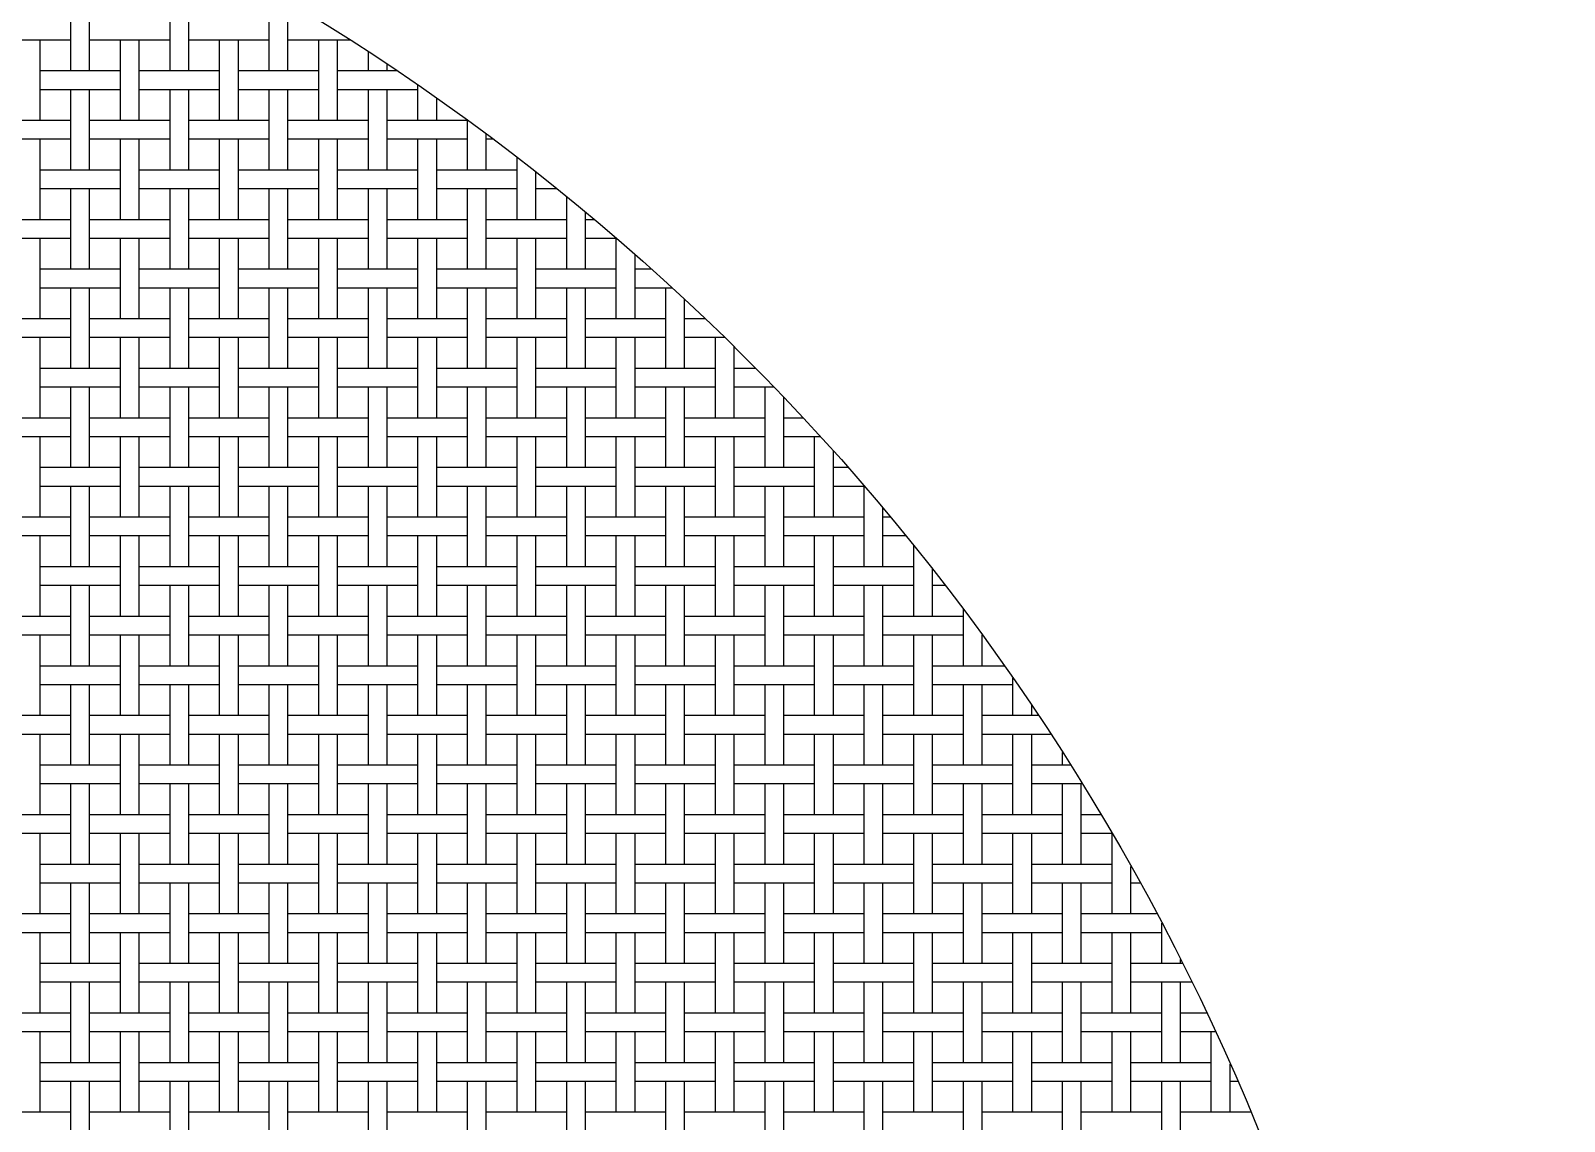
# Model space of a CAD drawing. Extents: x 0.5 to 85.8, y 0 to 73.
# Drawn here: x 39.96 to 49.78, y 51.74 to 58.72 of the extents above; entities that cross this region are included whole.
import ezdxf

# ---------------------------------------------------------------- set-up
doc = ezdxf.new("R2010")
doc.units = 0
doc.layers.get('0').update_dxf_attribs({"linetype": 'CONTINUOUS'})

msp = doc.modelspace()

# ---------------------------------------------------------------- linework, layer by layer
at = {"color": 7, "linetype": 'CONTINUOUS'}
for p, q in [((40.2147, 58.4678), (40.2147, 58.9828)), ((40.3347, 58.4678), (40.3347, 58.9828)), ((40.8497, 58.4678), (40.8497, 58.9828)), ((40.9697, 58.4678), (40.9697, 58.9828)), ((41.4847, 58.4678), (41.4847, 58.9828)), ((41.6047, 58.4678), (41.6047, 58.9101)), ((39.6997, 58.6653), (40.2147, 58.6653)), ((40.0172, 58.1503), (40.0172, 58.6653)), ((40.3347, 58.6653), (40.8497, 58.6653)), ((40.5322, 58.1503), (40.5322, 58.6653)), ((40.6522, 58.1503), (40.6522, 58.6653)), ((40.9697, 58.6653), (41.4847, 58.6653)), ((41.1672, 58.1503), (41.1672, 58.6653)), ((41.2872, 58.1503), (41.2872, 58.6653)), ((41.6047, 58.6653), (42.0013, 58.6653)), ((41.8022, 58.1503), (41.8022, 58.6653)), ((41.9222, 58.1503), (41.9222, 58.6653)), ((42.1197, 58.4678), (42.1197, 58.5888)), ((40.0172, 58.4678), (40.5322, 58.4678)), ((40.6522, 58.4678), (41.1672, 58.4678)), ((41.2872, 58.4678), (41.8022, 58.4678)), ((41.9222, 58.4678), (42.3023, 58.4678)), ((42.2397, 58.4678), (42.2397, 58.5098)), ((40.0172, 58.3478), (40.5322, 58.3478)), ((40.2147, 57.8328), (40.2147, 58.3478)), ((40.3347, 57.8328), (40.3347, 58.3478)), ((40.6522, 58.3478), (41.1672, 58.3478)), ((40.8497, 57.8328), (40.8497, 58.3478)), ((40.9697, 57.8328), (40.9697, 58.3478)), ((41.2872, 58.3478), (41.8022, 58.3478)), ((41.4847, 57.8328), (41.4847, 58.3478)), ((41.6047, 57.8328), (41.6047, 58.3478)), ((41.9222, 58.3478), (42.4372, 58.3478)), ((42.1197, 57.8328), (42.1197, 58.3478)), ((42.2397, 57.8328), (42.2397, 58.3478)), ((42.4372, 58.1503), (42.4372, 58.3759)), ((42.5572, 58.1503), (42.5572, 58.2924)), ((39.6997, 58.1503), (40.2147, 58.1503)), ((40.3347, 58.1503), (40.8497, 58.1503)), ((40.9697, 58.1503), (41.4847, 58.1503)), ((41.6047, 58.1503), (42.1197, 58.1503)), ((42.2397, 58.1503), (42.7547, 58.1503)), ((42.7547, 57.8328), (42.7547, 58.151)), ((42.8747, 57.8328), (42.8747, 58.0627)), ((39.6997, 58.0303), (40.2147, 58.0303)), ((40.0172, 57.5153), (40.0172, 58.0303)), ((40.3347, 58.0303), (40.8497, 58.0303)), ((40.5322, 57.5153), (40.5322, 58.0303)), ((40.6522, 57.5153), (40.6522, 58.0303)), ((40.9697, 58.0303), (41.4847, 58.0303)), ((41.1672, 57.5153), (41.1672, 58.0303)), ((41.2872, 57.5153), (41.2872, 58.0303)), ((41.6047, 58.0303), (42.1197, 58.0303)), ((41.8022, 57.5153), (41.8022, 58.0303)), ((41.9222, 57.5153), (41.9222, 58.0303)), ((42.2397, 58.0303), (42.7547, 58.0303)), ((42.4372, 57.5153), (42.4372, 58.0303)), ((42.5572, 57.5153), (42.5572, 58.0303)), ((42.8747, 58.0303), (42.9181, 58.0303)), ((43.0722, 57.5153), (43.0722, 57.9133)), ((40.0172, 57.8328), (40.5322, 57.8328)), ((40.6522, 57.8328), (41.1672, 57.8328)), ((41.2872, 57.8328), (41.8022, 57.8328)), ((41.9222, 57.8328), (42.4372, 57.8328)), ((42.5572, 57.8328), (43.0722, 57.8328)), ((43.1922, 57.5153), (43.1922, 57.82)), ((40.0172, 57.7128), (40.5322, 57.7128)), ((40.2147, 57.1978), (40.2147, 57.7128)), ((40.3347, 57.1978), (40.3347, 57.7128)), ((40.6522, 57.7128), (41.1672, 57.7128)), ((40.8497, 57.1978), (40.8497, 57.7128)), ((40.9697, 57.1978), (40.9697, 57.7128)), ((41.2872, 57.7128), (41.8022, 57.7128)), ((41.4847, 57.1978), (41.4847, 57.7128)), ((41.6047, 57.1978), (41.6047, 57.7128)), ((41.9222, 57.7128), (42.4372, 57.7128)), ((42.1197, 57.1978), (42.1197, 57.7128)), ((42.2397, 57.1978), (42.2397, 57.7128)), ((42.5572, 57.7128), (43.0722, 57.7128)), ((42.7547, 57.1978), (42.7547, 57.7128)), ((42.8747, 57.1978), (42.8747, 57.7128)), ((43.1922, 57.7128), (43.327, 57.7128)), ((43.3897, 57.1978), (43.3897, 57.6621)), ((43.5097, 57.1978), (43.5097, 57.5634)), ((39.6997, 57.5153), (40.2147, 57.5153)), ((40.3347, 57.5153), (40.8497, 57.5153)), ((40.9697, 57.5153), (41.4847, 57.5153)), ((41.6047, 57.5153), (42.1197, 57.5153)), ((42.2397, 57.5153), (42.7547, 57.5153)), ((42.8747, 57.5153), (43.3897, 57.5153)), ((43.5097, 57.5153), (43.5673, 57.5153)), ((39.6997, 57.3953), (40.2147, 57.3953)), ((40.0172, 56.8803), (40.0172, 57.3953)), ((40.3347, 57.3953), (40.8497, 57.3953)), ((40.5322, 56.8803), (40.5322, 57.3953)), ((40.6522, 56.8803), (40.6522, 57.3953)), ((40.9697, 57.3953), (41.4847, 57.3953)), ((41.1672, 56.8803), (41.1672, 57.3953)), ((41.2872, 56.8803), (41.2872, 57.3953)), ((41.6047, 57.3953), (42.1197, 57.3953)), ((41.8022, 56.8803), (41.8022, 57.3953)), ((41.9222, 56.8803), (41.9222, 57.3953)), ((42.2397, 57.3953), (42.7547, 57.3953)), ((42.4372, 56.8803), (42.4372, 57.3953)), ((42.5572, 56.8803), (42.5572, 57.3953)), ((42.8747, 57.3953), (43.3897, 57.3953)), ((43.0722, 56.8803), (43.0722, 57.3953)), ((43.1922, 56.8803), (43.1922, 57.3953)), ((43.5097, 57.3953), (43.7085, 57.3953)), ((43.7072, 56.8803), (43.7072, 57.3953)), ((43.8272, 56.8803), (43.8272, 57.2921)), ((40.0172, 57.1978), (40.5322, 57.1978)), ((40.6522, 57.1978), (41.1672, 57.1978)), ((41.2872, 57.1978), (41.8022, 57.1978)), ((41.9222, 57.1978), (42.4372, 57.1978)), ((42.5572, 57.1978), (43.0722, 57.1978)), ((43.1922, 57.1978), (43.7072, 57.1978)), ((43.8272, 57.1978), (43.9335, 57.1978)), ((40.0172, 57.0778), (40.5322, 57.0778)), ((40.2147, 56.5628), (40.2147, 57.0778)), ((40.3347, 56.5628), (40.3347, 57.0778)), ((40.6522, 57.0778), (41.1672, 57.0778)), ((40.8497, 56.5628), (40.8497, 57.0778)), ((40.9697, 56.5628), (40.9697, 57.0778)), ((41.2872, 57.0778), (41.8022, 57.0778)), ((41.4847, 56.5628), (41.4847, 57.0778)), ((41.6047, 56.5628), (41.6047, 57.0778)), ((41.9222, 57.0778), (42.4372, 57.0778)), ((42.1197, 56.5628), (42.1197, 57.0778)), ((42.2397, 56.5628), (42.2397, 57.0778)), ((42.5572, 57.0778), (43.0722, 57.0778)), ((42.7547, 56.5628), (42.7547, 57.0778)), ((42.8747, 56.5628), (42.8747, 57.0778)), ((43.1922, 57.0778), (43.7072, 57.0778)), ((43.3897, 56.5628), (43.3897, 57.0778)), ((43.5097, 56.5628), (43.5097, 57.0778)), ((43.8272, 57.0778), (44.0658, 57.0778)), ((44.0247, 56.5628), (44.0247, 57.0778)), ((44.1447, 56.5628), (44.1447, 57.0049)), ((39.6997, 56.8803), (40.2147, 56.8803)), ((40.3347, 56.8803), (40.8497, 56.8803)), ((40.9697, 56.8803), (41.4847, 56.8803)), ((41.6047, 56.8803), (42.1197, 56.8803)), ((42.2397, 56.8803), (42.7547, 56.8803)), ((42.8747, 56.8803), (43.3897, 56.8803)), ((43.5097, 56.8803), (44.0247, 56.8803)), ((44.1447, 56.8803), (44.277, 56.8803)), ((39.6997, 56.7603), (40.2147, 56.7603)), ((40.0172, 56.2453), (40.0172, 56.7603)), ((40.3347, 56.7603), (40.8497, 56.7603)), ((40.5322, 56.2453), (40.5322, 56.7603)), ((40.6522, 56.2453), (40.6522, 56.7603)), ((40.9697, 56.7603), (41.4847, 56.7603)), ((41.1672, 56.2453), (41.1672, 56.7603)), ((41.2872, 56.2453), (41.2872, 56.7603)), ((41.6047, 56.7603), (42.1197, 56.7603)), ((41.8022, 56.2453), (41.8022, 56.7603)), ((41.9222, 56.2453), (41.9222, 56.7603)), ((42.2397, 56.7603), (42.7547, 56.7603)), ((42.4372, 56.2453), (42.4372, 56.7603)), ((42.5572, 56.2453), (42.5572, 56.7603)), ((42.8747, 56.7603), (43.3897, 56.7603)), ((43.0722, 56.2453), (43.0722, 56.7603)), ((43.1922, 56.2453), (43.1922, 56.7603)), ((43.5097, 56.7603), (44.0247, 56.7603)), ((43.7072, 56.2453), (43.7072, 56.7603)), ((43.8272, 56.2453), (43.8272, 56.7603)), ((44.1447, 56.7603), (44.4014, 56.7603)), ((44.3422, 56.2453), (44.3422, 56.7603)), ((44.4622, 56.2453), (44.4622, 56.7006)), ((40.0172, 56.5628), (40.5322, 56.5628)), ((40.6522, 56.5628), (41.1672, 56.5628)), ((41.2872, 56.5628), (41.8022, 56.5628)), ((41.9222, 56.5628), (42.4372, 56.5628)), ((42.5572, 56.5628), (43.0722, 56.5628)), ((43.1922, 56.5628), (43.7072, 56.5628)), ((43.8272, 56.5628), (44.3422, 56.5628)), ((44.4622, 56.5628), (44.6, 56.5628)), ((40.0172, 56.4428), (40.5322, 56.4428)), ((40.2147, 55.9278), (40.2147, 56.4428)), ((40.3347, 55.9278), (40.3347, 56.4428)), ((40.6522, 56.4428), (41.1672, 56.4428)), ((40.8497, 55.9278), (40.8497, 56.4428)), ((40.9697, 55.9278), (40.9697, 56.4428)), ((41.2872, 56.4428), (41.8022, 56.4428)), ((41.4847, 55.9278), (41.4847, 56.4428)), ((41.6047, 55.9278), (41.6047, 56.4428)), ((41.9222, 56.4428), (42.4372, 56.4428)), ((42.1197, 55.9278), (42.1197, 56.4428)), ((42.2397, 55.9278), (42.2397, 56.4428)), ((42.5572, 56.4428), (43.0722, 56.4428)), ((42.7547, 55.9278), (42.7547, 56.4428)), ((42.8747, 55.9278), (42.8747, 56.4428)), ((43.1922, 56.4428), (43.7072, 56.4428)), ((43.3897, 55.9278), (43.3897, 56.4428)), ((43.5097, 55.9278), (43.5097, 56.4428)), ((43.8272, 56.4428), (44.3422, 56.4428)), ((44.0247, 55.9278), (44.0247, 56.4428)), ((44.1447, 55.9278), (44.1447, 56.4428)), ((44.4622, 56.4428), (44.7171, 56.4428)), ((44.6597, 55.9278), (44.6597, 56.4428)), ((44.7797, 55.9278), (44.7797, 56.3776)), ((39.6997, 56.2453), (40.2147, 56.2453)), ((40.3347, 56.2453), (40.8497, 56.2453)), ((40.9697, 56.2453), (41.4847, 56.2453)), ((41.6047, 56.2453), (42.1197, 56.2453)), ((42.2397, 56.2453), (42.7547, 56.2453)), ((42.8747, 56.2453), (43.3897, 56.2453)), ((43.5097, 56.2453), (44.0247, 56.2453)), ((44.1447, 56.2453), (44.6597, 56.2453)), ((44.7797, 56.2453), (44.9043, 56.2453)), ((39.6997, 56.1253), (40.2147, 56.1253)), ((40.0172, 55.6103), (40.0172, 56.1253)), ((40.3347, 56.1253), (40.8497, 56.1253)), ((40.5322, 55.6103), (40.5322, 56.1253)), ((40.6522, 55.6103), (40.6522, 56.1253)), ((40.9697, 56.1253), (41.4847, 56.1253)), ((41.1672, 55.6103), (41.1672, 56.1253)), ((41.2872, 55.6103), (41.2872, 56.1253)), ((41.6047, 56.1253), (42.1197, 56.1253)), ((41.8022, 55.6103), (41.8022, 56.1253)), ((41.9222, 55.6103), (41.9222, 56.1253)), ((42.2397, 56.1253), (42.7547, 56.1253)), ((42.4372, 55.6103), (42.4372, 56.1253)), ((42.5572, 55.6103), (42.5572, 56.1253)), ((42.8747, 56.1253), (43.3897, 56.1253)), ((43.0722, 55.6103), (43.0722, 56.1253)), ((43.1922, 55.6103), (43.1922, 56.1253)), ((43.5097, 56.1253), (44.0247, 56.1253)), ((43.7072, 55.6103), (43.7072, 56.1253)), ((43.8272, 55.6103), (43.8272, 56.1253)), ((44.1447, 56.1253), (44.6597, 56.1253)), ((44.3422, 55.6103), (44.3422, 56.1253)), ((44.4622, 55.6103), (44.4622, 56.1253)), ((44.7797, 56.1253), (45.0148, 56.1253)), ((44.9772, 55.6103), (44.9772, 56.1253)), ((45.0972, 55.6103), (45.0972, 56.0341)), ((40.0172, 55.9278), (40.5322, 55.9278)), ((40.6522, 55.9278), (41.1672, 55.9278)), ((41.2872, 55.9278), (41.8022, 55.9278)), ((41.9222, 55.9278), (42.4372, 55.9278)), ((42.5572, 55.9278), (43.0722, 55.9278)), ((43.1922, 55.9278), (43.7072, 55.9278)), ((43.8272, 55.9278), (44.3422, 55.9278)), ((44.4622, 55.9278), (44.9772, 55.9278)), ((45.0972, 55.9278), (45.1915, 55.9278)), ((40.0172, 55.8078), (40.5322, 55.8078)), ((40.2147, 55.2928), (40.2147, 55.8078)), ((40.3347, 55.2928), (40.3347, 55.8078)), ((40.6522, 55.8078), (41.1672, 55.8078)), ((40.8497, 55.2928), (40.8497, 55.8078)), ((40.9697, 55.2928), (40.9697, 55.8078)), ((41.2872, 55.8078), (41.8022, 55.8078)), ((41.4847, 55.2928), (41.4847, 55.8078)), ((41.6047, 55.2928), (41.6047, 55.8078)), ((41.9222, 55.8078), (42.4372, 55.8078)), ((42.1197, 55.2928), (42.1197, 55.8078)), ((42.2397, 55.2928), (42.2397, 55.8078)), ((42.5572, 55.8078), (43.0722, 55.8078)), ((42.7547, 55.2928), (42.7547, 55.8078)), ((42.8747, 55.2928), (42.8747, 55.8078)), ((43.1922, 55.8078), (43.7072, 55.8078)), ((43.3897, 55.2928), (43.3897, 55.8078)), ((43.5097, 55.2928), (43.5097, 55.8078)), ((43.8272, 55.8078), (44.3422, 55.8078)), ((44.0247, 55.2928), (44.0247, 55.8078)), ((44.1447, 55.2928), (44.1447, 55.8078)), ((44.4622, 55.8078), (44.9772, 55.8078)), ((44.6597, 55.2928), (44.6597, 55.8078)), ((44.7797, 55.2928), (44.7797, 55.8078)), ((45.0972, 55.8078), (45.2959, 55.8078)), ((45.2947, 55.2928), (45.2947, 55.8078)), ((39.6997, 55.6103), (40.2147, 55.6103)), ((40.3347, 55.6103), (40.8497, 55.6103)), ((40.9697, 55.6103), (41.4847, 55.6103)), ((41.6047, 55.6103), (42.1197, 55.6103)), ((42.2397, 55.6103), (42.7547, 55.6103)), ((42.8747, 55.6103), (43.3897, 55.6103)), ((43.5097, 55.6103), (44.0247, 55.6103)), ((44.1447, 55.6103), (44.6597, 55.6103)), ((44.7797, 55.6103), (45.2947, 55.6103)), ((45.4147, 55.2928), (45.4147, 55.6679)), ((45.4147, 55.6103), (45.4628, 55.6103)), ((39.6997, 55.4903), (40.2147, 55.4903)), ((40.0172, 54.9753), (40.0172, 55.4903)), ((40.3347, 55.4903), (40.8497, 55.4903)), ((40.5322, 54.9753), (40.5322, 55.4903)), ((40.6522, 54.9753), (40.6522, 55.4903)), ((40.9697, 55.4903), (41.4847, 55.4903)), ((41.1672, 54.9753), (41.1672, 55.4903)), ((41.2872, 54.9753), (41.2872, 55.4903)), ((41.6047, 55.4903), (42.1197, 55.4903)), ((41.8022, 54.9753), (41.8022, 55.4903)), ((41.9222, 54.9753), (41.9222, 55.4903)), ((42.2397, 55.4903), (42.7547, 55.4903)), ((42.4372, 54.9753), (42.4372, 55.4903)), ((42.5572, 54.9753), (42.5572, 55.4903)), ((42.8747, 55.4903), (43.3897, 55.4903)), ((43.0722, 54.9753), (43.0722, 55.4903)), ((43.1922, 54.9753), (43.1922, 55.4903)), ((43.5097, 55.4903), (44.0247, 55.4903)), ((43.7072, 54.9753), (43.7072, 55.4903)), ((43.8272, 54.9753), (43.8272, 55.4903)), ((44.1447, 55.4903), (44.6597, 55.4903)), ((44.3422, 54.9753), (44.3422, 55.4903)), ((44.4622, 54.9753), (44.4622, 55.4903)), ((44.7797, 55.4903), (45.2947, 55.4903)), ((44.9772, 54.9753), (44.9772, 55.4903)), ((45.0972, 54.9753), (45.0972, 55.4903)), ((45.4147, 55.4903), (45.5615, 55.4903)), ((45.6122, 54.9753), (45.6122, 55.4276)), ((40.0172, 55.2928), (40.5322, 55.2928)), ((40.6522, 55.2928), (41.1672, 55.2928)), ((41.2872, 55.2928), (41.8022, 55.2928)), ((41.9222, 55.2928), (42.4372, 55.2928)), ((42.5572, 55.2928), (43.0722, 55.2928)), ((43.1922, 55.2928), (43.7072, 55.2928)), ((43.8272, 55.2928), (44.3422, 55.2928)), ((44.4622, 55.2928), (44.9772, 55.2928)), ((45.0972, 55.2928), (45.6122, 55.2928)), ((45.7322, 54.9753), (45.7322, 55.2764)), ((40.0172, 55.1728), (40.5322, 55.1728)), ((40.2147, 54.6578), (40.2147, 55.1728)), ((40.3347, 54.6578), (40.3347, 55.1728)), ((40.6522, 55.1728), (41.1672, 55.1728)), ((40.8497, 54.6578), (40.8497, 55.1728)), ((40.9697, 54.6578), (40.9697, 55.1728)), ((41.2872, 55.1728), (41.8022, 55.1728)), ((41.4847, 54.6578), (41.4847, 55.1728)), ((41.6047, 54.6578), (41.6047, 55.1728)), ((41.9222, 55.1728), (42.4372, 55.1728)), ((42.1197, 54.6578), (42.1197, 55.1728)), ((42.2397, 54.6578), (42.2397, 55.1728)), ((42.5572, 55.1728), (43.0722, 55.1728)), ((42.7547, 54.6578), (42.7547, 55.1728)), ((42.8747, 54.6578), (42.8747, 55.1728)), ((43.1922, 55.1728), (43.7072, 55.1728)), ((43.3897, 54.6578), (43.3897, 55.1728)), ((43.5097, 54.6578), (43.5097, 55.1728)), ((43.8272, 55.1728), (44.3422, 55.1728)), ((44.0247, 54.6578), (44.0247, 55.1728)), ((44.1447, 54.6578), (44.1447, 55.1728)), ((44.4622, 55.1728), (44.9772, 55.1728)), ((44.6597, 54.6578), (44.6597, 55.1728)), ((44.7797, 54.6578), (44.7797, 55.1728)), ((45.0972, 55.1728), (45.6122, 55.1728)), ((45.2947, 54.6578), (45.2947, 55.1728)), ((45.4147, 54.6578), (45.4147, 55.1728)), ((45.7322, 55.1728), (45.8127, 55.1728)), ((45.9297, 54.6578), (45.9297, 55.0187)), ((39.6997, 54.9753), (40.2147, 54.9753)), ((40.3347, 54.9753), (40.8497, 54.9753)), ((40.9697, 54.9753), (41.4847, 54.9753)), ((41.6047, 54.9753), (42.1197, 54.9753)), ((42.2397, 54.9753), (42.7547, 54.9753)), ((42.8747, 54.9753), (43.3897, 54.9753)), ((43.5097, 54.9753), (44.0247, 54.9753)), ((44.1447, 54.9753), (44.6597, 54.9753)), ((44.7797, 54.9753), (45.2947, 54.9753)), ((45.4147, 54.9753), (45.9297, 54.9753)), ((39.6997, 54.8553), (40.2147, 54.8553)), ((40.0172, 54.3403), (40.0172, 54.8553)), ((40.3347, 54.8553), (40.8497, 54.8553)), ((40.5322, 54.3403), (40.5322, 54.8553)), ((40.6522, 54.3403), (40.6522, 54.8553)), ((40.9697, 54.8553), (41.4847, 54.8553)), ((41.1672, 54.3403), (41.1672, 54.8553)), ((41.2872, 54.3403), (41.2872, 54.8553)), ((41.6047, 54.8553), (42.1197, 54.8553)), ((41.8022, 54.3403), (41.8022, 54.8553)), ((41.9222, 54.3403), (41.9222, 54.8553)), ((42.2397, 54.8553), (42.7547, 54.8553)), ((42.4372, 54.3403), (42.4372, 54.8553)), ((42.5572, 54.3403), (42.5572, 54.8553)), ((42.8747, 54.8553), (43.3897, 54.8553)), ((43.0722, 54.3403), (43.0722, 54.8553)), ((43.1922, 54.3403), (43.1922, 54.8553)), ((43.5097, 54.8553), (44.0247, 54.8553)), ((43.7072, 54.3403), (43.7072, 54.8553)), ((43.8272, 54.3403), (43.8272, 54.8553)), ((44.1447, 54.8553), (44.6597, 54.8553)), ((44.3422, 54.3403), (44.3422, 54.8553)), ((44.4622, 54.3403), (44.4622, 54.8553)), ((44.7797, 54.8553), (45.2947, 54.8553)), ((44.9772, 54.3403), (44.9772, 54.8553)), ((45.0972, 54.3403), (45.0972, 54.8553)), ((45.4147, 54.8553), (45.9297, 54.8553)), ((45.6122, 54.3403), (45.6122, 54.8553)), ((45.7322, 54.3403), (45.7322, 54.8553)), ((46.0497, 54.6578), (46.0497, 54.8562)), ((46.0497, 54.8553), (46.0504, 54.8553)), ((40.0172, 54.6578), (40.5322, 54.6578)), ((40.6522, 54.6578), (41.1672, 54.6578)), ((41.2872, 54.6578), (41.8022, 54.6578)), ((41.9222, 54.6578), (42.4372, 54.6578)), ((42.5572, 54.6578), (43.0722, 54.6578)), ((43.1922, 54.6578), (43.7072, 54.6578)), ((43.8272, 54.6578), (44.3422, 54.6578)), ((44.4622, 54.6578), (44.9772, 54.6578)), ((45.0972, 54.6578), (45.6122, 54.6578)), ((45.7322, 54.6578), (46.1917, 54.6578)), ((40.0172, 54.5378), (40.5322, 54.5378)), ((40.2147, 54.0228), (40.2147, 54.5378)), ((40.3347, 54.0228), (40.3347, 54.5378)), ((40.6522, 54.5378), (41.1672, 54.5378)), ((40.8497, 54.0228), (40.8497, 54.5378)), ((40.9697, 54.0228), (40.9697, 54.5378)), ((41.2872, 54.5378), (41.8022, 54.5378)), ((41.4847, 54.0228), (41.4847, 54.5378)), ((41.6047, 54.0228), (41.6047, 54.5378)), ((41.9222, 54.5378), (42.4372, 54.5378)), ((42.1197, 54.0228), (42.1197, 54.5378)), ((42.2397, 54.0228), (42.2397, 54.5378)), ((42.5572, 54.5378), (43.0722, 54.5378)), ((42.7547, 54.0228), (42.7547, 54.5378)), ((42.8747, 54.0228), (42.8747, 54.5378)), ((43.1922, 54.5378), (43.7072, 54.5378)), ((43.3897, 54.0228), (43.3897, 54.5378)), ((43.5097, 54.0228), (43.5097, 54.5378)), ((43.8272, 54.5378), (44.3422, 54.5378)), ((44.0247, 54.0228), (44.0247, 54.5378)), ((44.1447, 54.0228), (44.1447, 54.5378)), ((44.4622, 54.5378), (44.9772, 54.5378)), ((44.6597, 54.0228), (44.6597, 54.5378)), ((44.7797, 54.0228), (44.7797, 54.5378)), ((45.0972, 54.5378), (45.6122, 54.5378)), ((45.2947, 54.0228), (45.2947, 54.5378)), ((45.4147, 54.0228), (45.4147, 54.5378)), ((45.7322, 54.5378), (46.2472, 54.5378)), ((45.9297, 54.0228), (45.9297, 54.5378)), ((46.0497, 54.0228), (46.0497, 54.5378)), ((46.2472, 54.3403), (46.2472, 54.5785)), ((39.6997, 54.3403), (40.2147, 54.3403)), ((40.3347, 54.3403), (40.8497, 54.3403)), ((40.9697, 54.3403), (41.4847, 54.3403)), ((41.6047, 54.3403), (42.1197, 54.3403)), ((42.2397, 54.3403), (42.7547, 54.3403)), ((42.8747, 54.3403), (43.3897, 54.3403)), ((43.5097, 54.3403), (44.0247, 54.3403)), ((44.1447, 54.3403), (44.6597, 54.3403)), ((44.7797, 54.3403), (45.2947, 54.3403)), ((45.4147, 54.3403), (45.9297, 54.3403)), ((46.0497, 54.3403), (46.4091, 54.3403)), ((46.3672, 54.3403), (46.3672, 54.4029)), ((39.6997, 54.2203), (40.2147, 54.2203)), ((40.0172, 53.7053), (40.0172, 54.2203)), ((40.3347, 54.2203), (40.8497, 54.2203)), ((40.5322, 53.7053), (40.5322, 54.2203)), ((40.6522, 53.7053), (40.6522, 54.2203)), ((40.9697, 54.2203), (41.4847, 54.2203)), ((41.1672, 53.7053), (41.1672, 54.2203)), ((41.2872, 53.7053), (41.2872, 54.2203)), ((41.6047, 54.2203), (42.1197, 54.2203)), ((41.8022, 53.7053), (41.8022, 54.2203)), ((41.9222, 53.7053), (41.9222, 54.2203)), ((42.2397, 54.2203), (42.7547, 54.2203)), ((42.4372, 53.7053), (42.4372, 54.2203)), ((42.5572, 53.7053), (42.5572, 54.2203)), ((42.8747, 54.2203), (43.3897, 54.2203)), ((43.0722, 53.7053), (43.0722, 54.2203)), ((43.1922, 53.7053), (43.1922, 54.2203)), ((43.5097, 54.2203), (44.0247, 54.2203)), ((43.7072, 53.7053), (43.7072, 54.2203)), ((43.8272, 53.7053), (43.8272, 54.2203)), ((44.1447, 54.2203), (44.6597, 54.2203)), ((44.3422, 53.7053), (44.3422, 54.2203)), ((44.4622, 53.7053), (44.4622, 54.2203)), ((44.7797, 54.2203), (45.2947, 54.2203)), ((44.9772, 53.7053), (44.9772, 54.2203)), ((45.0972, 53.7053), (45.0972, 54.2203)), ((45.4147, 54.2203), (45.9297, 54.2203)), ((45.6122, 53.7053), (45.6122, 54.2203)), ((45.7322, 53.7053), (45.7322, 54.2203)), ((46.0497, 54.2203), (46.4882, 54.2203)), ((46.2472, 53.7053), (46.2472, 54.2203)), ((46.3672, 53.7053), (46.3672, 54.2203)), ((40.0172, 54.0228), (40.5322, 54.0228)), ((40.6522, 54.0228), (41.1672, 54.0228)), ((41.2872, 54.0228), (41.8022, 54.0228)), ((41.9222, 54.0228), (42.4372, 54.0228)), ((42.5572, 54.0228), (43.0722, 54.0228)), ((43.1922, 54.0228), (43.7072, 54.0228)), ((43.8272, 54.0228), (44.3422, 54.0228)), ((44.4622, 54.0228), (44.9772, 54.0228)), ((45.0972, 54.0228), (45.6122, 54.0228)), ((45.7322, 54.0228), (46.2472, 54.0228)), ((46.3672, 54.0228), (46.6149, 54.0228)), ((46.5647, 54.0228), (46.5647, 54.1019)), ((40.0172, 53.9028), (40.5322, 53.9028)), ((40.2147, 53.3878), (40.2147, 53.9028)), ((40.3347, 53.3878), (40.3347, 53.9028)), ((40.6522, 53.9028), (41.1672, 53.9028)), ((40.8497, 53.3878), (40.8497, 53.9028)), ((40.9697, 53.3878), (40.9697, 53.9028)), ((41.2872, 53.9028), (41.8022, 53.9028)), ((41.4847, 53.3878), (41.4847, 53.9028)), ((41.6047, 53.3878), (41.6047, 53.9028)), ((41.9222, 53.9028), (42.4372, 53.9028)), ((42.1197, 53.3878), (42.1197, 53.9028)), ((42.2397, 53.3878), (42.2397, 53.9028)), ((42.5572, 53.9028), (43.0722, 53.9028)), ((42.7547, 53.3878), (42.7547, 53.9028)), ((42.8747, 53.3878), (42.8747, 53.9028)), ((43.1922, 53.9028), (43.7072, 53.9028)), ((43.3897, 53.3878), (43.3897, 53.9028)), ((43.5097, 53.3878), (43.5097, 53.9028)), ((43.8272, 53.9028), (44.3422, 53.9028)), ((44.0247, 53.3878), (44.0247, 53.9028)), ((44.1447, 53.3878), (44.1447, 53.9028)), ((44.4622, 53.9028), (44.9772, 53.9028)), ((44.6597, 53.3878), (44.6597, 53.9028)), ((44.7797, 53.3878), (44.7797, 53.9028)), ((45.0972, 53.9028), (45.6122, 53.9028)), ((45.2947, 53.3878), (45.2947, 53.9028)), ((45.4147, 53.3878), (45.4147, 53.9028)), ((45.7322, 53.9028), (46.2472, 53.9028)), ((45.9297, 53.3878), (45.9297, 53.9028)), ((46.0497, 53.3878), (46.0497, 53.9028)), ((46.3672, 53.9028), (46.6897, 53.9028)), ((46.5647, 53.3878), (46.5647, 53.9028)), ((46.6847, 53.3878), (46.6847, 53.9028)), ((39.6997, 53.7053), (40.2147, 53.7053)), ((40.3347, 53.7053), (40.8497, 53.7053)), ((40.9697, 53.7053), (41.4847, 53.7053)), ((41.6047, 53.7053), (42.1197, 53.7053)), ((42.2397, 53.7053), (42.7547, 53.7053)), ((42.8747, 53.7053), (43.3897, 53.7053)), ((43.5097, 53.7053), (44.0247, 53.7053)), ((44.1447, 53.7053), (44.6597, 53.7053)), ((44.7797, 53.7053), (45.2947, 53.7053)), ((45.4147, 53.7053), (45.9297, 53.7053)), ((46.0497, 53.7053), (46.5647, 53.7053)), ((46.6847, 53.7053), (46.8095, 53.7053)), ((39.6997, 53.5853), (40.2147, 53.5853)), ((40.0172, 53.0703), (40.0172, 53.5853)), ((40.3347, 53.5853), (40.8497, 53.5853)), ((40.5322, 53.0703), (40.5322, 53.5853)), ((40.6522, 53.0703), (40.6522, 53.5853)), ((40.9697, 53.5853), (41.4847, 53.5853)), ((41.1672, 53.0703), (41.1672, 53.5853)), ((41.2872, 53.0703), (41.2872, 53.5853)), ((41.6047, 53.5853), (42.1197, 53.5853)), ((41.8022, 53.0703), (41.8022, 53.5853)), ((41.9222, 53.0703), (41.9222, 53.5853)), ((42.2397, 53.5853), (42.7547, 53.5853)), ((42.4372, 53.0703), (42.4372, 53.5853)), ((42.5572, 53.0703), (42.5572, 53.5853)), ((42.8747, 53.5853), (43.3897, 53.5853)), ((43.0722, 53.0703), (43.0722, 53.5853)), ((43.1922, 53.0703), (43.1922, 53.5853)), ((43.5097, 53.5853), (44.0247, 53.5853)), ((43.7072, 53.0703), (43.7072, 53.5853)), ((43.8272, 53.0703), (43.8272, 53.5853)), ((44.1447, 53.5853), (44.6597, 53.5853)), ((44.3422, 53.0703), (44.3422, 53.5853)), ((44.4622, 53.0703), (44.4622, 53.5853)), ((44.7797, 53.5853), (45.2947, 53.5853)), ((44.9772, 53.0703), (44.9772, 53.5853)), ((45.0972, 53.0703), (45.0972, 53.5853)), ((45.4147, 53.5853), (45.9297, 53.5853)), ((45.6122, 53.0703), (45.6122, 53.5853)), ((45.7322, 53.0703), (45.7322, 53.5853)), ((46.0497, 53.5853), (46.5647, 53.5853)), ((46.2472, 53.0703), (46.2472, 53.5853)), ((46.3672, 53.0703), (46.3672, 53.5853)), ((46.6847, 53.5853), (46.8803, 53.5853)), ((46.8822, 53.0703), (46.8822, 53.5853)), ((40.0172, 53.3878), (40.5322, 53.3878)), ((40.6522, 53.3878), (41.1672, 53.3878)), ((41.2872, 53.3878), (41.8022, 53.3878)), ((41.9222, 53.3878), (42.4372, 53.3878)), ((42.5572, 53.3878), (43.0722, 53.3878)), ((43.1922, 53.3878), (43.7072, 53.3878)), ((43.8272, 53.3878), (44.3422, 53.3878)), ((44.4622, 53.3878), (44.9772, 53.3878)), ((45.0972, 53.3878), (45.6122, 53.3878)), ((45.7322, 53.3878), (46.2472, 53.3878)), ((46.3672, 53.3878), (46.8822, 53.3878)), ((47.0022, 53.0703), (47.0022, 53.3724)), ((40.0172, 53.2678), (40.5322, 53.2678)), ((40.2147, 52.7528), (40.2147, 53.2678)), ((40.3347, 52.7528), (40.3347, 53.2678)), ((40.6522, 53.2678), (41.1672, 53.2678)), ((40.8497, 52.7528), (40.8497, 53.2678)), ((40.9697, 52.7528), (40.9697, 53.2678)), ((41.2872, 53.2678), (41.8022, 53.2678)), ((41.4847, 52.7528), (41.4847, 53.2678)), ((41.6047, 52.7528), (41.6047, 53.2678)), ((41.9222, 53.2678), (42.4372, 53.2678)), ((42.1197, 52.7528), (42.1197, 53.2678)), ((42.2397, 52.7528), (42.2397, 53.2678)), ((42.5572, 53.2678), (43.0722, 53.2678)), ((42.7547, 52.7528), (42.7547, 53.2678)), ((42.8747, 52.7528), (42.8747, 53.2678)), ((43.1922, 53.2678), (43.7072, 53.2678)), ((43.3897, 52.7528), (43.3897, 53.2678)), ((43.5097, 52.7528), (43.5097, 53.2678)), ((43.8272, 53.2678), (44.3422, 53.2678)), ((44.0247, 52.7528), (44.0247, 53.2678)), ((44.1447, 52.7528), (44.1447, 53.2678)), ((44.4622, 53.2678), (44.9772, 53.2678)), ((44.6597, 52.7528), (44.6597, 53.2678)), ((44.7797, 52.7528), (44.7797, 53.2678)), ((45.0972, 53.2678), (45.6122, 53.2678)), ((45.2947, 52.7528), (45.2947, 53.2678)), ((45.4147, 52.7528), (45.4147, 53.2678)), ((45.7322, 53.2678), (46.2472, 53.2678)), ((45.9297, 52.7528), (45.9297, 53.2678)), ((46.0497, 52.7528), (46.0497, 53.2678)), ((46.3672, 53.2678), (46.8822, 53.2678)), ((46.5647, 52.7528), (46.5647, 53.2678)), ((46.6847, 52.7528), (46.6847, 53.2678)), ((47.0022, 53.2678), (47.0604, 53.2678)), ((39.6997, 53.0703), (40.2147, 53.0703)), ((40.3347, 53.0703), (40.8497, 53.0703)), ((40.9697, 53.0703), (41.4847, 53.0703)), ((41.6047, 53.0703), (42.1197, 53.0703)), ((42.2397, 53.0703), (42.7547, 53.0703)), ((42.8747, 53.0703), (43.3897, 53.0703)), ((43.5097, 53.0703), (44.0247, 53.0703)), ((44.1447, 53.0703), (44.6597, 53.0703)), ((44.7797, 53.0703), (45.2947, 53.0703)), ((45.4147, 53.0703), (45.9297, 53.0703)), ((46.0497, 53.0703), (46.5647, 53.0703)), ((46.6847, 53.0703), (47.1674, 53.0703)), ((39.6997, 52.9503), (40.2147, 52.9503)), ((40.0172, 52.4353), (40.0172, 52.9503)), ((40.3347, 52.9503), (40.8497, 52.9503)), ((40.5322, 52.4353), (40.5322, 52.9503)), ((40.6522, 52.4353), (40.6522, 52.9503)), ((40.9697, 52.9503), (41.4847, 52.9503)), ((41.1672, 52.4353), (41.1672, 52.9503)), ((41.2872, 52.4353), (41.2872, 52.9503)), ((41.6047, 52.9503), (42.1197, 52.9503)), ((41.8022, 52.4353), (41.8022, 52.9503)), ((41.9222, 52.4353), (41.9222, 52.9503)), ((42.2397, 52.9503), (42.7547, 52.9503)), ((42.4372, 52.4353), (42.4372, 52.9503)), ((42.5572, 52.4353), (42.5572, 52.9503)), ((42.8747, 52.9503), (43.3897, 52.9503)), ((43.0722, 52.4353), (43.0722, 52.9503)), ((43.1922, 52.4353), (43.1922, 52.9503)), ((43.5097, 52.9503), (44.0247, 52.9503)), ((43.7072, 52.4353), (43.7072, 52.9503)), ((43.8272, 52.4353), (43.8272, 52.9503)), ((44.1447, 52.9503), (44.6597, 52.9503)), ((44.3422, 52.4353), (44.3422, 52.9503)), ((44.4622, 52.4353), (44.4622, 52.9503)), ((44.7797, 52.9503), (45.2947, 52.9503)), ((44.9772, 52.4353), (44.9772, 52.9503)), ((45.0972, 52.4353), (45.0972, 52.9503)), ((45.4147, 52.9503), (45.9297, 52.9503)), ((45.6122, 52.4353), (45.6122, 52.9503)), ((45.7322, 52.4353), (45.7322, 52.9503)), ((46.0497, 52.9503), (46.5647, 52.9503)), ((46.2472, 52.4353), (46.2472, 52.9503)), ((46.3672, 52.4353), (46.3672, 52.9503)), ((46.6847, 52.9503), (47.1997, 52.9503)), ((46.8822, 52.4353), (46.8822, 52.9503)), ((47.0022, 52.4353), (47.0022, 52.9503)), ((47.1997, 52.7528), (47.1997, 53.0092)), ((40.0172, 52.7528), (40.5322, 52.7528)), ((40.6522, 52.7528), (41.1672, 52.7528)), ((41.2872, 52.7528), (41.8022, 52.7528)), ((41.9222, 52.7528), (42.4372, 52.7528)), ((42.5572, 52.7528), (43.0722, 52.7528)), ((43.1922, 52.7528), (43.7072, 52.7528)), ((43.8272, 52.7528), (44.3422, 52.7528)), ((44.4622, 52.7528), (44.9772, 52.7528)), ((45.0972, 52.7528), (45.6122, 52.7528)), ((45.7322, 52.7528), (46.2472, 52.7528)), ((46.3672, 52.7528), (46.8822, 52.7528)), ((47.0022, 52.7528), (47.3315, 52.7528)), ((47.3197, 52.7528), (47.3197, 52.7762)), ((40.0172, 52.6328), (40.5322, 52.6328)), ((40.2147, 52.1178), (40.2147, 52.6328)), ((40.3347, 52.1178), (40.3347, 52.6328)), ((40.6522, 52.6328), (41.1672, 52.6328)), ((40.8497, 52.1178), (40.8497, 52.6328)), ((40.9697, 52.1178), (40.9697, 52.6328)), ((41.2872, 52.6328), (41.8022, 52.6328)), ((41.4847, 52.1178), (41.4847, 52.6328)), ((41.6047, 52.1178), (41.6047, 52.6328)), ((41.9222, 52.6328), (42.4372, 52.6328)), ((42.1197, 52.1178), (42.1197, 52.6328)), ((42.2397, 52.1178), (42.2397, 52.6328)), ((42.5572, 52.6328), (43.0722, 52.6328)), ((42.7547, 52.1178), (42.7547, 52.6328)), ((42.8747, 52.1178), (42.8747, 52.6328)), ((43.1922, 52.6328), (43.7072, 52.6328)), ((43.3897, 52.1178), (43.3897, 52.6328)), ((43.5097, 52.1178), (43.5097, 52.6328)), ((43.8272, 52.6328), (44.3422, 52.6328)), ((44.0247, 52.1178), (44.0247, 52.6328)), ((44.1447, 52.1178), (44.1447, 52.6328)), ((44.4622, 52.6328), (44.9772, 52.6328)), ((44.6597, 52.1178), (44.6597, 52.6328)), ((44.7797, 52.1178), (44.7797, 52.6328)), ((45.0972, 52.6328), (45.6122, 52.6328)), ((45.2947, 52.1178), (45.2947, 52.6328)), ((45.4147, 52.1178), (45.4147, 52.6328)), ((45.7322, 52.6328), (46.2472, 52.6328)), ((45.9297, 52.1178), (45.9297, 52.6328)), ((46.0497, 52.1178), (46.0497, 52.6328)), ((46.3672, 52.6328), (46.8822, 52.6328)), ((46.5647, 52.1178), (46.5647, 52.6328)), ((46.6847, 52.1178), (46.6847, 52.6328)), ((47.0022, 52.6328), (47.391, 52.6328)), ((47.1997, 52.1178), (47.1997, 52.6328)), ((47.3197, 52.1178), (47.3197, 52.6328)), ((39.6997, 52.4353), (40.2147, 52.4353)), ((40.3347, 52.4353), (40.8497, 52.4353)), ((40.9697, 52.4353), (41.4847, 52.4353)), ((41.6047, 52.4353), (42.1197, 52.4353)), ((42.2397, 52.4353), (42.7547, 52.4353)), ((42.8747, 52.4353), (43.3897, 52.4353)), ((43.5097, 52.4353), (44.0247, 52.4353)), ((44.1447, 52.4353), (44.6597, 52.4353)), ((44.7797, 52.4353), (45.2947, 52.4353)), ((45.4147, 52.4353), (45.9297, 52.4353)), ((46.0497, 52.4353), (46.5647, 52.4353)), ((46.6847, 52.4353), (47.1997, 52.4353)), ((47.3197, 52.4353), (47.4861, 52.4353)), ((39.6997, 52.3153), (40.2147, 52.3153)), ((40.0172, 51.8003), (40.0172, 52.3153)), ((40.3347, 52.3153), (40.8497, 52.3153)), ((40.5322, 51.8003), (40.5322, 52.3153)), ((40.6522, 51.8003), (40.6522, 52.3153)), ((40.9697, 52.3153), (41.4847, 52.3153)), ((41.1672, 51.8003), (41.1672, 52.3153)), ((41.2872, 51.8003), (41.2872, 52.3153)), ((41.6047, 52.3153), (42.1197, 52.3153)), ((41.8022, 51.8003), (41.8022, 52.3153)), ((41.9222, 51.8003), (41.9222, 52.3153)), ((42.2397, 52.3153), (42.7547, 52.3153)), ((42.4372, 51.8003), (42.4372, 52.3153)), ((42.5572, 51.8003), (42.5572, 52.3153)), ((42.8747, 52.3153), (43.3897, 52.3153)), ((43.0722, 51.8003), (43.0722, 52.3153)), ((43.1922, 51.8003), (43.1922, 52.3153)), ((43.5097, 52.3153), (44.0247, 52.3153)), ((43.7072, 51.8003), (43.7072, 52.3153)), ((43.8272, 51.8003), (43.8272, 52.3153)), ((44.1447, 52.3153), (44.6597, 52.3153)), ((44.3422, 51.8003), (44.3422, 52.3153)), ((44.4622, 51.8003), (44.4622, 52.3153)), ((44.7797, 52.3153), (45.2947, 52.3153)), ((44.9772, 51.8003), (44.9772, 52.3153)), ((45.0972, 51.8003), (45.0972, 52.3153)), ((45.4147, 52.3153), (45.9297, 52.3153)), ((45.6122, 51.8003), (45.6122, 52.3153)), ((45.7322, 51.8003), (45.7322, 52.3153)), ((46.0497, 52.3153), (46.5647, 52.3153)), ((46.2472, 51.8003), (46.2472, 52.3153)), ((46.3672, 51.8003), (46.3672, 52.3153)), ((46.6847, 52.3153), (47.1997, 52.3153)), ((46.8822, 51.8003), (46.8822, 52.3153)), ((47.0022, 51.8003), (47.0022, 52.3153)), ((47.3197, 52.3153), (47.5422, 52.3153)), ((47.5172, 51.8003), (47.5172, 52.3153)), ((40.0172, 52.1178), (40.5322, 52.1178)), ((40.6522, 52.1178), (41.1672, 52.1178)), ((41.2872, 52.1178), (41.8022, 52.1178)), ((41.9222, 52.1178), (42.4372, 52.1178)), ((42.5572, 52.1178), (43.0722, 52.1178)), ((43.1922, 52.1178), (43.7072, 52.1178)), ((43.8272, 52.1178), (44.3422, 52.1178)), ((44.4622, 52.1178), (44.9772, 52.1178)), ((45.0972, 52.1178), (45.6122, 52.1178)), ((45.7322, 52.1178), (46.2472, 52.1178)), ((46.3672, 52.1178), (46.8822, 52.1178)), ((47.0022, 52.1178), (47.5172, 52.1178)), ((47.6372, 51.8003), (47.6372, 52.1054)), ((40.0172, 51.9978), (40.5322, 51.9978)), ((40.2147, 51.4828), (40.2147, 51.9978)), ((40.3347, 51.4828), (40.3347, 51.9978)), ((40.6522, 51.9978), (41.1672, 51.9978)), ((40.8497, 51.4828), (40.8497, 51.9978)), ((40.9697, 51.4828), (40.9697, 51.9978)), ((41.2872, 51.9978), (41.8022, 51.9978)), ((41.4847, 51.4828), (41.4847, 51.9978)), ((41.6047, 51.4828), (41.6047, 51.9978)), ((41.9222, 51.9978), (42.4372, 51.9978)), ((42.1197, 51.4828), (42.1197, 51.9978)), ((42.2397, 51.4828), (42.2397, 51.9978)), ((42.5572, 51.9978), (43.0722, 51.9978)), ((42.7547, 51.4828), (42.7547, 51.9978)), ((42.8747, 51.4828), (42.8747, 51.9978)), ((43.1922, 51.9978), (43.7072, 51.9978)), ((43.3897, 51.4828), (43.3897, 51.9978)), ((43.5097, 51.4828), (43.5097, 51.9978)), ((43.8272, 51.9978), (44.3422, 51.9978)), ((44.0247, 51.4828), (44.0247, 51.9978)), ((44.1447, 51.4828), (44.1447, 51.9978)), ((44.4622, 51.9978), (44.9772, 51.9978)), ((44.6597, 51.4828), (44.6597, 51.9978)), ((44.7797, 51.4828), (44.7797, 51.9978)), ((45.0972, 51.9978), (45.6122, 51.9978)), ((45.2947, 51.4828), (45.2947, 51.9978)), ((45.4147, 51.4828), (45.4147, 51.9978)), ((45.7322, 51.9978), (46.2472, 51.9978)), ((45.9297, 51.4828), (45.9297, 51.9978)), ((46.0497, 51.4828), (46.0497, 51.9978)), ((46.3672, 51.9978), (46.8822, 51.9978)), ((46.5647, 51.4828), (46.5647, 51.9978)), ((46.6847, 51.4828), (46.6847, 51.9978)), ((47.0022, 51.9978), (47.5172, 51.9978)), ((47.1997, 51.4828), (47.1997, 51.9978)), ((47.3197, 51.4828), (47.3197, 51.9978)), ((47.6372, 51.9978), (47.6844, 51.9978)), ((39.6997, 51.8003), (40.2147, 51.8003)), ((40.3347, 51.8003), (40.8497, 51.8003)), ((40.9697, 51.8003), (41.4847, 51.8003)), ((41.6047, 51.8003), (42.1197, 51.8003)), ((42.2397, 51.8003), (42.7547, 51.8003)), ((42.8747, 51.8003), (43.3897, 51.8003)), ((43.5097, 51.8003), (44.0247, 51.8003)), ((44.1447, 51.8003), (44.6597, 51.8003)), ((44.7797, 51.8003), (45.2947, 51.8003)), ((45.4147, 51.8003), (45.9297, 51.8003)), ((46.0497, 51.8003), (46.5647, 51.8003)), ((46.6847, 51.8003), (47.1997, 51.8003)), ((47.3197, 51.8003), (47.7685, 51.8003))]:
    msp.add_line(p, q, dxfattribs=at)
for radius in [25, 15]:
    msp.add_circle((33.9247, 46.0253), radius, dxfattribs=at)

doc.saveas('drawing.dxf')
